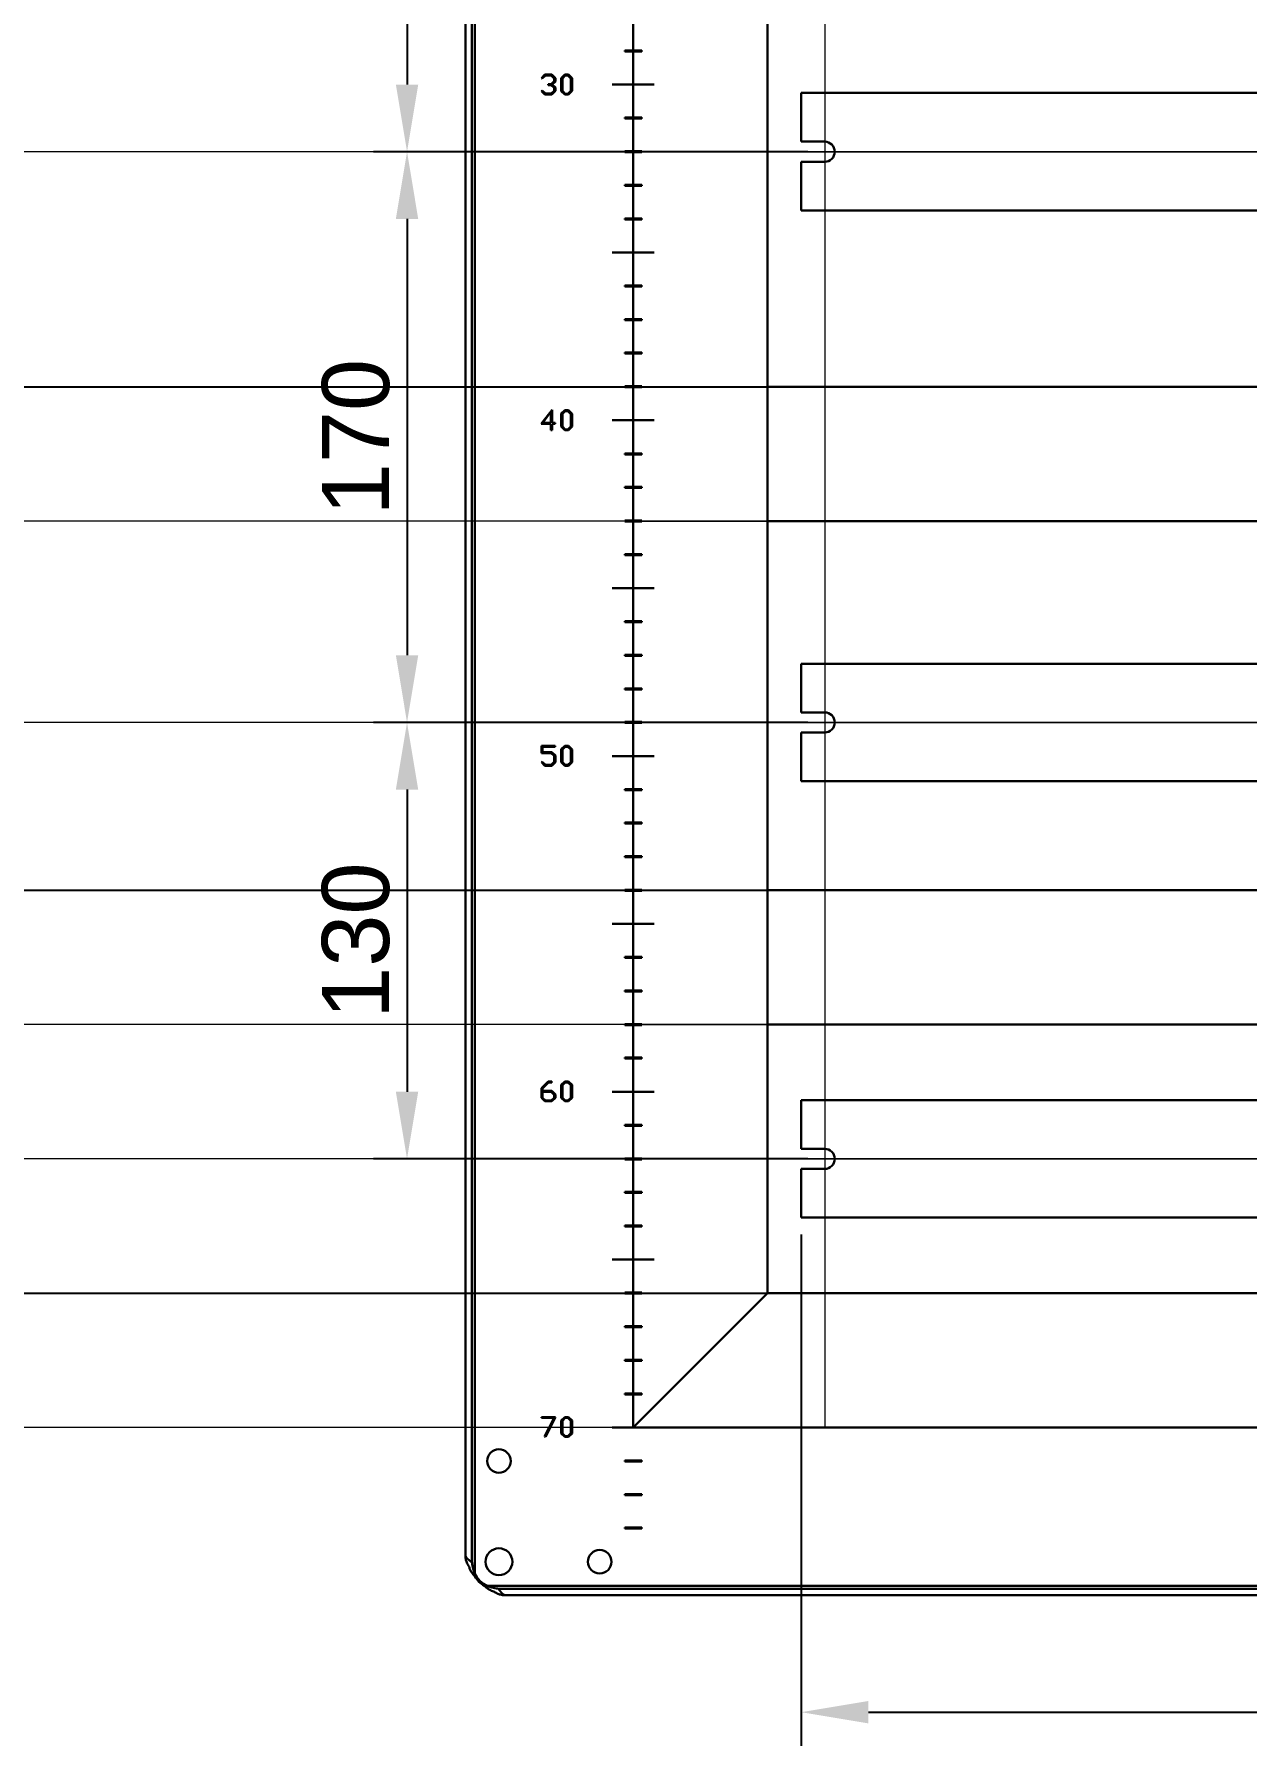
# Model space of a CAD drawing. Header units: millimetres. Extents: x 0 to 53000, y -591 to 24400.
# Drawn here: x 989 to 1350, y 2430 to 2940 of the extents above; entities that cross this region are included whole.
import ezdxf

# ---------------------------------------------------------------- set-up
doc = ezdxf.new("R2010")
doc.units = ezdxf.units.MM
doc.layers.add('КК перф 40х60', color=6, linetype='Continuous', lineweight=30)
doc.layers.add('Основная', color=7, linetype='Continuous', lineweight=30)
doc.layers.add('Привязки', color=2, linetype='Continuous', lineweight=0, plot=False, transparency=0.8)
doc.layers.add('размеры', color=3, linetype='Continuous')
doc.styles.get("Standard").update_dxf_attribs({"font": 'arial.ttf'})
doc.dimstyles.new('ISO2', dxfattribs={"dimtxt": 20, "dimasz": 20, "dimexe": 10, "dimexo": 5, "dimgap": 5, "dimtad": 1, "dimdec": 4, "dimdsep": 46, "dimlunit": 6, "dimtxsty": 'Standard', "dimcen": 20, "dimadec": 0, "dimazin": 0, "dimtfac": 1, "dimtdec": 4, "dimtmove": 0, "dimatfit": 3, "dimfxl": 1, "dimtolj": 1, "dimtzin": 0, "dimarcsym": 0})

# ---------------------------------------------------------------- blocks, each defined once
blk = doc.blocks.new('*D137')
at = {"layer": 'Defpoints', "color": 0, "transparency": 16777216}
for p in [(1224.37, 3075), (1100, 2905), (1224.37, 2905)]:
    blk.add_point(p, dxfattribs=at)
at = {"layer": 'размеры', "color": 0, "lineweight": -2, "transparency": 16777216}
for p, q in [((1219.37, 3075), (1090, 3075)), ((1100, 3055), (1100, 2925)), ((1219.37, 2905), (1090, 2905))]:
    blk.add_line(p, q, dxfattribs=at)
at = {"layer": 'размеры', "color": 0, "transparency": 16777216}
for points in [[(1096.67, 3055), (1103.33, 3055), (1100, 3075)], [(1096.67, 2925), (1103.33, 2925), (1100, 2905)]]:
    blk.add_solid(points, dxfattribs=at)
at = {"layer": 'размеры', "color": 0, "transparency": 16777216, "insert": (1084.79, 2990), "char_height": 20, "attachment_point": 5, "rotation": 90}
blk.add_mtext('\\A1;170', dxfattribs=at)
blk = doc.blocks.new('*D138')
at = {"layer": 'Defpoints', "color": 0, "transparency": 16777216}
for p in [(1224.37, 2905), (1100, 2735), (1224.37, 2735)]:
    blk.add_point(p, dxfattribs=at)
at = {"layer": 'размеры', "color": 0, "lineweight": -2, "transparency": 16777216}
for p, q in [((1219.37, 2905), (1090, 2905)), ((1100, 2885), (1100, 2755)), ((1219.37, 2735), (1090, 2735))]:
    blk.add_line(p, q, dxfattribs=at)
at = {"layer": 'размеры', "color": 0, "transparency": 16777216}
for points in [[(1096.67, 2885), (1103.33, 2885), (1100, 2905)], [(1096.67, 2755), (1103.33, 2755), (1100, 2735)]]:
    blk.add_solid(points, dxfattribs=at)
at = {"layer": 'размеры', "color": 0, "transparency": 16777216, "insert": (1084.79, 2820), "char_height": 20, "attachment_point": 5, "rotation": 90}
blk.add_mtext('\\A1;170', dxfattribs=at)
blk = doc.blocks.new('*D139')
at = {"layer": 'Defpoints', "color": 0, "transparency": 16777216}
for p in [(1224.37, 2735), (1100, 2605), (1224.37, 2605)]:
    blk.add_point(p, dxfattribs=at)
at = {"layer": 'размеры', "color": 0, "lineweight": -2, "transparency": 16777216}
for p, q in [((1219.37, 2735), (1090, 2735)), ((1100, 2715), (1100, 2625)), ((1219.37, 2605), (1090, 2605))]:
    blk.add_line(p, q, dxfattribs=at)
at = {"layer": 'размеры', "color": 0, "transparency": 16777216}
for points in [[(1096.67, 2715), (1103.33, 2715), (1100, 2735)], [(1096.67, 2625), (1103.33, 2625), (1100, 2605)]]:
    blk.add_solid(points, dxfattribs=at)
at = {"layer": 'размеры', "color": 0, "transparency": 16777216, "insert": (1084.78, 2670), "char_height": 20, "attachment_point": 5, "rotation": 90}
blk.add_mtext('\\A1;130', dxfattribs=at)
blk = doc.blocks.new('*D141')
at = {"layer": 'Defpoints', "color": 0, "transparency": 16777216}
for p in [(1617.37, 3015), (0, 2835), (1700, 2835)]:
    blk.add_point(p, dxfattribs=at)
at = {"layer": 'размеры', "color": 0, "lineweight": -2, "transparency": 16777216}
for p, q in [((1622.37, 3015), (1710, 3015)), ((1700, 2995), (1700, 2855)), ((5, 2835), (1710, 2835))]:
    blk.add_line(p, q, dxfattribs=at)
at = {"layer": 'размеры', "color": 0, "transparency": 16777216}
for points in [[(1696.67, 2995), (1703.33, 2995), (1700, 3015)], [(1696.67, 2855), (1703.33, 2855), (1700, 2835)]]:
    blk.add_solid(points, dxfattribs=at)
at = {"layer": 'размеры', "color": 0, "transparency": 16777216, "insert": (1684.79, 2925), "char_height": 20, "attachment_point": 5, "rotation": 90}
blk.add_mtext('\\A1;180', dxfattribs=at)
blk = doc.blocks.new('*D142')
at = {"layer": 'Defpoints', "color": 0, "transparency": 16777216}
for p in [(1617.37, 2835), (0, 2685), (1700, 2685)]:
    blk.add_point(p, dxfattribs=at)
at = {"layer": 'размеры', "color": 0, "lineweight": -2, "transparency": 16777216}
for p, q in [((1622.37, 2835), (1710, 2835)), ((1700, 2815), (1700, 2705)), ((5, 2685), (1710, 2685))]:
    blk.add_line(p, q, dxfattribs=at)
at = {"layer": 'размеры', "color": 0, "transparency": 16777216}
for points in [[(1696.67, 2815), (1703.33, 2815), (1700, 2835)], [(1696.67, 2705), (1703.33, 2705), (1700, 2685)]]:
    blk.add_solid(points, dxfattribs=at)
at = {"layer": 'размеры', "color": 0, "transparency": 16777216, "insert": (1684.79, 2760), "char_height": 20, "attachment_point": 5, "rotation": 90}
blk.add_mtext('\\A1;150', dxfattribs=at)
blk = doc.blocks.new('*D143')
at = {"layer": 'Defpoints', "color": 0, "transparency": 16777216}
for p in [(1617.37, 2685), (0, 2565), (1700, 2565)]:
    blk.add_point(p, dxfattribs=at)
at = {"layer": 'размеры', "color": 0, "lineweight": -2, "transparency": 16777216}
for p, q in [((1622.37, 2685), (1710, 2685)), ((1700, 2665), (1700, 2585)), ((5, 2565), (1710, 2565))]:
    blk.add_line(p, q, dxfattribs=at)
at = {"layer": 'размеры', "color": 0, "transparency": 16777216}
for points in [[(1696.67, 2665), (1703.33, 2665), (1700, 2685)], [(1696.67, 2585), (1703.33, 2585), (1700, 2565)]]:
    blk.add_solid(points, dxfattribs=at)
at = {"layer": 'размеры', "color": 0, "transparency": 16777216, "insert": (1684.79, 2625), "char_height": 20, "attachment_point": 5, "rotation": 90}
blk.add_mtext('\\A1;120', dxfattribs=at)
blk = doc.blocks.new('*D144')
at = {"layer": 'Defpoints', "color": 0, "transparency": 16777216}
for p in [(1217.37, 2587.5), (1567.37, 2587.5), (1567.37, 2440.18)]:
    blk.add_point(p, dxfattribs=at)
at = {"layer": 'размеры', "color": 0, "lineweight": -2, "transparency": 16777216}
for p, q in [((1217.37, 2582.5), (1217.37, 2430.18)), ((1567.37, 2582.5), (1567.37, 2430.18)), ((1237.37, 2440.18), (1547.37, 2440.18))]:
    blk.add_line(p, q, dxfattribs=at)
at = {"layer": 'размеры', "color": 0, "transparency": 16777216}
for points in [[(1237.37, 2443.51), (1237.37, 2436.85), (1217.37, 2440.18)], [(1547.37, 2443.51), (1547.37, 2436.85), (1567.37, 2440.18)]]:
    blk.add_solid(points, dxfattribs=at)
at = {"layer": 'размеры', "color": 0, "transparency": 16777216, "insert": (1392.37, 2455.4), "char_height": 20, "attachment_point": 5}
blk.add_mtext('\\A1;350', dxfattribs=at)

msp = doc.modelspace()

# ---------------------------------------------------------------- linework, layer by layer
at = {"layer": 'КК перф 40х60'}
for p, q in [((1167.36885, 2524.99999), (1167.36885, 3175)), ((1207.36885, 3135), (1207.36885, 2564.99999)), ((1207.33585, 2935.00128), (1207.36885, 2685)), ((1207.36885, 2849.99999), (1207.36885, 2564.99999)), ((1207.33586, 2834.99999), (1577.33586, 2835.00002)), ((1207.33586, 2794.99999), (1577.33586, 2795.00002)), ((1207.36885, 2685), (1207.36885, 2565)), ((1207.36885, 2685), (1577.36885, 2685)), ((1207.36885, 2645), (1207.36885, 2685)), ((1207.36885, 2645), (1577.36885, 2645)), ((1207.36885, 2564.99999), (1167.36885, 2524.99999)), ((1207.36885, 2564.99999), (1577.36885, 2564.99999)), ((1617.36885, 2524.99999), (1167.36885, 2524.99999))]:
    msp.add_line(p, q, dxfattribs=at)
at = {"layer": 'Основная', "linetype": 'Continuous'}
for p, q in [((1120.16886, 2480.67862), (1120.16886, 3219.32137)), ((1120.16886, 2480.67862), (1120.16886, 3219.32137)), ((1117.36884, 3213.21365), (1117.36884, 2486.78634)), ((1117.36884, 3213.21365), (1117.36884, 2486.78634)), ((1117.36884, 3212.89998), (1117.36884, 2487.10001)), ((1117.36884, 3212.89998), (1117.36884, 2487.10001)), ((1119.26886, 3215.13706), (1119.26886, 2484.86292)), ((1119.26886, 3215.13706), (1119.26886, 2484.86292)), ((1169.86885, 2935.15), (1164.86884, 2935.15)), ((1164.86884, 2935.15), (1164.86884, 2934.84999)), ((1164.86884, 2934.84999), (1169.86885, 2934.84999)), ((1169.86885, 2934.84999), (1169.86885, 2935.15)), ((1141.04685, 2927.97259), (1140.02552, 2926.94074)), ((1140.02552, 2926.94074), (1140.21971, 2926.77344)), ((1140.21971, 2926.77344), (1141.20828, 2927.70001)), ((1143.11054, 2927.97259), (1141.04685, 2927.97259)), ((1141.20828, 2927.70001), (1142.94908, 2927.70001)), ((1142.94908, 2927.70001), (1143.81949, 2926.84013)), ((1144.17163, 2926.92319), (1143.11054, 2927.97259)), ((1143.81949, 2926.84013), (1143.81949, 2926.01067)), ((1144.17163, 2925.92176), (1144.17163, 2926.92319)), ((1146.96301, 2927.97259), (1145.92531, 2926.94776)), ((1145.92531, 2926.94776), (1145.92531, 2923.07657)), ((1146.27745, 2926.86236), (1147.12329, 2927.7117)), ((1146.27745, 2923.11752), (1146.27745, 2926.86236)), ((1148.07323, 2927.97259), (1146.96301, 2927.97259)), ((1147.12329, 2927.7117), (1147.91296, 2927.7117)), ((1147.91296, 2927.7117), (1148.78102, 2926.83896)), ((1149.13433, 2926.92319), (1148.07323, 2927.97259)), ((1148.78102, 2926.83896), (1148.78102, 2923.14091)), ((1149.13433, 2923.09996), (1149.13433, 2926.92319)), ((1140.2209, 2923.25205), (1140.02552, 2923.08476)), ((1140.02552, 2923.08476), (1141.04565, 2922.05759)), ((1141.20712, 2922.33018), (1140.2209, 2923.25205)), ((1141.04565, 2922.05759), (1143.1117, 2922.05759)), ((1142.94908, 2922.33018), (1141.20712, 2922.33018)), ((1141.97924, 2925.1508), (1141.97924, 2924.8747)), ((1142.94908, 2925.1508), (1141.97924, 2925.1508)), ((1141.97924, 2924.8747), (1142.94908, 2924.8747)), ((1143.81949, 2926.01067), (1142.94908, 2925.1508)), ((1142.94908, 2924.8747), (1143.81949, 2924.01834)), ((1143.81949, 2923.18537), (1142.94908, 2922.33018)), ((1143.1117, 2922.05759), (1144.17163, 2923.09996)), ((1143.24156, 2925.01392), (1144.17163, 2925.92176)), ((1144.17163, 2924.10374), (1143.24156, 2925.01392)), ((1143.81949, 2924.01834), (1143.81949, 2923.18537)), ((1144.17163, 2923.09996), (1144.17163, 2924.10374)), ((1145.92531, 2923.07657), (1146.96067, 2922.05759)), ((1147.12211, 2922.27285), (1146.27745, 2923.11752)), ((1146.96067, 2922.05759), (1148.07441, 2922.05759)), ((1147.91413, 2922.27285), (1147.12211, 2922.27285)), ((1148.78102, 2923.14091), (1147.91413, 2922.27285)), ((1148.07441, 2922.05759), (1149.13433, 2923.09996)), ((1169.86885, 2915.14999), (1164.86884, 2915.14999)), ((1164.86884, 2915.14999), (1164.86884, 2914.85)), ((1164.86884, 2914.85), (1169.86885, 2914.85)), ((1169.86885, 2914.85), (1169.86885, 2915.14999)), ((1169.86885, 2905.14999), (1164.86884, 2905.14999)), ((1164.86884, 2905.14999), (1164.86884, 2904.84999)), ((1164.86884, 2904.84999), (1169.86885, 2904.84999)), ((1169.86885, 2904.84999), (1169.86885, 2905.14999)), ((1164.86884, 2895.14999), (1164.86884, 2894.84999)), ((1169.86885, 2895.14999), (1164.86884, 2895.14999)), ((1164.86884, 2894.84999), (1169.86885, 2894.84999)), ((1169.86885, 2894.84999), (1169.86885, 2895.14999)), ((1169.86885, 2885.14999), (1164.86884, 2885.14999)), ((1164.86884, 2885.14999), (1164.86884, 2884.85)), ((1164.86884, 2884.85), (1169.86885, 2884.85)), ((1169.86885, 2884.85), (1169.86885, 2885.14999)), ((1169.86885, 2865.14999), (1164.86884, 2865.14999)), ((1164.86884, 2865.14999), (1164.86884, 2864.84999)), ((1164.86884, 2864.84999), (1169.86885, 2864.84999)), ((1169.86885, 2864.84999), (1169.86885, 2865.14999)), ((1169.86885, 2855.14999), (1164.86884, 2855.14999)), ((1164.86884, 2855.14999), (1164.86884, 2854.84999)), ((1169.86885, 2854.84999), (1169.86885, 2855.14999)), ((1164.86884, 2854.84999), (1169.86885, 2854.84999)), ((1169.86885, 2845.14999), (1164.86884, 2845.14999)), ((1164.86884, 2845.14999), (1164.86884, 2844.84999)), ((1164.86884, 2844.84999), (1169.86885, 2844.84999)), ((1169.86885, 2844.84999), (1169.86885, 2845.14999)), ((1169.86885, 2835.14999), (1164.86884, 2835.14999)), ((1164.86884, 2835.14999), (1164.86884, 2834.84999)), ((1164.86884, 2834.84999), (1169.86885, 2834.84999)), ((1169.86885, 2834.84999), (1169.86885, 2835.14999)), ((1143.21933, 2828.15113), (1139.94479, 2823.93365)), ((1140.42445, 2824.20507), (1142.86602, 2827.61298)), ((1142.86602, 2827.61298), (1142.86602, 2824.20507)), ((1143.21933, 2824.20741), (1143.21933, 2828.15113)), ((1146.96301, 2828.00139), (1145.92531, 2826.97656)), ((1145.92531, 2826.97656), (1145.92531, 2823.10537)), ((1146.27745, 2826.89115), (1147.12329, 2827.7405)), ((1146.27745, 2823.14631), (1146.27745, 2826.89115)), ((1148.07323, 2828.00139), (1146.96301, 2828.00139)), ((1147.12329, 2827.7405), (1147.91296, 2827.7405)), ((1147.91296, 2827.7405), (1148.78102, 2826.86776)), ((1149.13433, 2826.95199), (1148.07323, 2828.00139)), ((1148.78102, 2826.86776), (1148.78102, 2823.16971)), ((1149.13433, 2823.12877), (1149.13433, 2826.95199)), ((1139.94479, 2823.93365), (1142.86602, 2823.93365)), ((1142.86602, 2824.20507), (1140.42445, 2824.20507)), ((1142.86602, 2823.93365), (1142.86602, 2822.08639)), ((1142.86602, 2822.08639), (1143.21933, 2822.08639)), ((1144.10611, 2824.20741), (1143.21933, 2824.20741)), ((1143.21933, 2823.93365), (1144.10611, 2823.93365)), ((1143.21933, 2822.08639), (1143.21933, 2823.93365)), ((1144.10611, 2823.93365), (1144.10611, 2824.20741)), ((1145.92531, 2823.10537), (1146.96067, 2822.08639)), ((1147.12211, 2822.30165), (1146.27745, 2823.14631)), ((1146.96067, 2822.08639), (1148.07441, 2822.08639)), ((1147.91413, 2822.30165), (1147.12211, 2822.30165)), ((1148.78102, 2823.16971), (1147.91413, 2822.30165)), ((1148.07441, 2822.08639), (1149.13433, 2823.12877)), ((1164.86884, 2815.14999), (1164.86884, 2814.85)), ((1169.86885, 2815.14999), (1164.86884, 2815.14999)), ((1164.86884, 2814.85), (1169.86885, 2814.85)), ((1169.86885, 2814.85), (1169.86885, 2815.14999)), ((1164.86884, 2805.14999), (1164.86884, 2804.84999)), ((1169.86885, 2805.14999), (1164.86884, 2805.14999)), ((1164.86884, 2804.84999), (1169.86885, 2804.84999)), ((1169.86885, 2804.84999), (1169.86885, 2805.14999)), ((1169.86885, 2795.14999), (1164.86884, 2795.14999)), ((1164.86884, 2795.14999), (1164.86884, 2794.85)), ((1164.86884, 2794.85), (1169.86885, 2794.85)), ((1169.86885, 2794.85), (1169.86885, 2795.14999)), ((1169.86885, 2785.14999), (1164.86884, 2785.14999)), ((1164.86884, 2785.14999), (1164.86884, 2784.84999)), ((1164.86884, 2784.84999), (1169.86885, 2784.84999)), ((1169.86885, 2784.84999), (1169.86885, 2785.14999)), ((1169.86885, 2765.15), (1164.86884, 2765.15)), ((1164.86884, 2765.15), (1164.86884, 2764.84999)), ((1164.86884, 2764.84999), (1169.86885, 2764.84999)), ((1169.86885, 2764.84999), (1169.86885, 2765.15)), ((1164.86884, 2755.14999), (1164.86884, 2754.84999)), ((1169.86885, 2755.14999), (1164.86884, 2755.14999)), ((1164.86884, 2754.84999), (1169.86885, 2754.84999)), ((1169.86885, 2754.84999), (1169.86885, 2755.14999)), ((1164.86884, 2745.14999), (1164.86884, 2744.84999)), ((1169.86885, 2745.14999), (1164.86884, 2745.14999)), ((1164.86884, 2744.84999), (1169.86885, 2744.84999)), ((1169.86885, 2744.84999), (1169.86885, 2745.14999)), ((1169.86885, 2735.14999), (1164.86884, 2735.14999)), ((1164.86884, 2735.14999), (1164.86884, 2734.85)), ((1164.86884, 2734.85), (1169.86885, 2734.85)), ((1169.86885, 2734.85), (1169.86885, 2735.14999)), ((1140.01032, 2728.03018), (1140.01032, 2725.87407)), ((1144.10611, 2728.03018), (1140.01032, 2728.03018)), ((1140.36244, 2726.15835), (1140.36244, 2727.75877)), ((1140.36244, 2727.75877), (1144.10611, 2727.75877)), ((1144.10611, 2727.75877), (1144.10611, 2728.03018)), ((1146.96301, 2728.03018), (1145.92531, 2727.00536)), ((1146.27745, 2726.91995), (1147.12329, 2727.7693)), ((1148.07323, 2728.03018), (1146.96301, 2728.03018)), ((1147.12329, 2727.7693), (1147.91296, 2727.7693)), ((1147.91296, 2727.7693), (1148.78102, 2726.89655)), ((1149.13433, 2726.98078), (1148.07323, 2728.03018)), ((1140.01032, 2725.87407), (1142.94908, 2725.87407)), ((1140.2209, 2723.30965), (1140.02552, 2723.14236)), ((1140.02552, 2723.14236), (1141.04565, 2722.11519)), ((1141.20712, 2722.38778), (1140.2209, 2723.30965)), ((1143.11288, 2726.15835), (1140.36244, 2726.15835)), ((1142.94908, 2725.87407), (1143.81949, 2725.0177)), ((1143.81949, 2723.24297), (1142.94908, 2722.38778)), ((1143.1117, 2722.11519), (1144.17163, 2723.15991)), ((1144.17163, 2725.11012), (1143.11288, 2726.15835)), ((1143.81949, 2725.0177), (1143.81949, 2723.24297)), ((1144.17163, 2723.15991), (1144.17163, 2725.11012)), ((1145.92531, 2727.00536), (1145.92531, 2723.13416)), ((1145.92531, 2723.13416), (1146.96067, 2722.11519)), ((1146.27745, 2723.17511), (1146.27745, 2726.91995)), ((1147.12211, 2722.33045), (1146.27745, 2723.17511)), ((1148.78102, 2723.1985), (1147.91413, 2722.33045)), ((1148.07441, 2722.11519), (1149.13433, 2723.15755)), ((1148.78102, 2726.89655), (1148.78102, 2723.1985)), ((1149.13433, 2723.15755), (1149.13433, 2726.98078)), ((1141.04565, 2722.11519), (1143.1117, 2722.11519)), ((1142.94908, 2722.38778), (1141.20712, 2722.38778)), ((1146.96067, 2722.11519), (1148.07441, 2722.11519)), ((1147.91413, 2722.33045), (1147.12211, 2722.33045)), ((1164.86884, 2715.15), (1164.86884, 2714.84999)), ((1169.86885, 2715.15), (1164.86884, 2715.15)), ((1164.86884, 2714.84999), (1169.86885, 2714.84999)), ((1169.86885, 2714.84999), (1169.86885, 2715.15)), ((1169.86885, 2705.14999), (1164.86884, 2705.14999)), ((1164.86884, 2705.14999), (1164.86884, 2704.84999)), ((1164.86884, 2704.84999), (1169.86885, 2704.84999)), ((1169.86885, 2704.84999), (1169.86885, 2705.14999)), ((1164.86884, 2695.14999), (1164.86884, 2694.85)), ((1169.86885, 2695.14999), (1164.86884, 2695.14999)), ((1164.86884, 2694.85), (1169.86885, 2694.85)), ((1169.86885, 2694.85), (1169.86885, 2695.14999)), ((1169.86885, 2685.15), (1164.86884, 2685.15)), ((1164.86884, 2685.15), (1164.86884, 2684.84999)), ((1164.86884, 2684.84999), (1169.86885, 2684.84999)), ((1169.86885, 2684.84999), (1169.86885, 2685.15)), ((1164.86884, 2665.14999), (1164.86884, 2664.85)), ((1169.86885, 2665.14999), (1164.86884, 2665.14999)), ((1164.86884, 2664.85), (1169.86885, 2664.85)), ((1169.86885, 2664.85), (1169.86885, 2665.14999)), ((1169.86885, 2655.15), (1164.86884, 2655.15)), ((1164.86884, 2655.15), (1164.86884, 2654.84999)), ((1164.86884, 2654.84999), (1169.86885, 2654.84999)), ((1169.86885, 2654.84999), (1169.86885, 2655.15)), ((1164.86884, 2645.14999), (1164.86884, 2644.85)), ((1169.86885, 2645.14999), (1164.86884, 2645.14999)), ((1164.86884, 2644.85), (1169.86885, 2644.85)), ((1169.86885, 2644.85), (1169.86885, 2645.14999)), ((1164.86884, 2635.15), (1164.86884, 2634.85)), ((1169.86885, 2635.15), (1164.86884, 2635.15)), ((1164.86884, 2634.85), (1169.86885, 2634.85)), ((1169.86885, 2634.85), (1169.86885, 2635.15)), ((1142.00147, 2628.05898), (1140.01032, 2626.09707)), ((1140.01032, 2626.09707), (1140.01032, 2623.16296)), ((1140.36244, 2626.00698), (1142.16175, 2627.7864)), ((1140.36244, 2625.2372), (1140.36244, 2626.00698)), ((1143.15265, 2628.05898), (1142.00147, 2628.05898)), ((1142.16175, 2627.7864), (1143.15265, 2627.7864)), ((1143.15265, 2627.7864), (1143.15265, 2628.05898)), ((1146.96301, 2628.05898), (1145.92531, 2627.03416)), ((1145.92531, 2627.03416), (1145.92531, 2623.16296)), ((1146.27745, 2626.94874), (1147.12329, 2627.7981)), ((1146.27745, 2623.2039), (1146.27745, 2626.94874)), ((1148.07323, 2628.05898), (1146.96301, 2628.05898)), ((1147.12329, 2627.7981), (1147.91296, 2627.7981)), ((1147.91296, 2627.7981), (1148.78102, 2626.92535)), ((1149.13433, 2627.00959), (1148.07323, 2628.05898)), ((1148.78102, 2626.92535), (1148.78102, 2623.22731)), ((1149.13433, 2623.18636), (1149.13433, 2627.00959)), ((1140.01032, 2623.16296), (1141.04565, 2622.14398)), ((1143.11054, 2625.2372), (1140.36244, 2625.2372)), ((1140.36244, 2623.2039), (1140.36244, 2624.9377)), ((1140.36244, 2624.9377), (1142.94674, 2624.9377)), ((1141.20712, 2622.35925), (1140.36244, 2623.2039)), ((1141.04565, 2622.14398), (1143.1117, 2622.14398)), ((1142.94792, 2622.35925), (1141.20712, 2622.35925)), ((1142.94674, 2624.9377), (1143.81949, 2624.06963)), ((1143.81949, 2623.22731), (1142.94792, 2622.35925)), ((1144.17163, 2624.19014), (1143.11054, 2625.2372)), ((1143.1117, 2622.14398), (1144.17163, 2623.18636)), ((1143.81949, 2624.06963), (1143.81949, 2623.22731)), ((1144.17163, 2623.18636), (1144.17163, 2624.19014)), ((1145.92531, 2623.16296), (1146.96067, 2622.14398)), ((1147.12211, 2622.35925), (1146.27745, 2623.2039)), ((1146.96067, 2622.14398), (1148.07441, 2622.14398)), ((1147.91413, 2622.35925), (1147.12211, 2622.35925)), ((1148.78102, 2623.22731), (1147.91413, 2622.35925)), ((1148.07441, 2622.14398), (1149.13433, 2623.18636)), ((1164.86884, 2615.14999), (1164.86884, 2614.85)), ((1169.86885, 2615.14999), (1164.86884, 2615.14999)), ((1164.86884, 2614.85), (1169.86885, 2614.85)), ((1169.86885, 2614.85), (1169.86885, 2615.14999)), ((1164.86884, 2605.15), (1164.86884, 2604.84999)), ((1169.86885, 2605.15), (1164.86884, 2605.15)), ((1164.86884, 2604.84999), (1169.86885, 2604.84999)), ((1169.86885, 2604.84999), (1169.86885, 2605.15)), ((1164.86884, 2595.14999), (1164.86884, 2594.85)), ((1169.86885, 2595.14999), (1164.86884, 2595.14999)), ((1169.86885, 2594.85), (1169.86885, 2595.14999)), ((1164.86884, 2594.85), (1169.86885, 2594.85)), ((1169.86885, 2585.15), (1164.86884, 2585.15)), ((1164.86884, 2585.15), (1164.86884, 2584.84998)), ((1164.86884, 2584.84998), (1169.86885, 2584.84998)), ((1169.86885, 2584.84998), (1169.86885, 2585.15)), ((1164.86884, 2565.14999), (1164.86884, 2564.85)), ((1169.86885, 2565.14999), (1164.86884, 2565.14999)), ((1164.86884, 2564.85), (1169.86885, 2564.85)), ((1169.86885, 2564.85), (1169.86885, 2565.14999)), ((1164.86884, 2555.15), (1164.86884, 2554.84998)), ((1169.86885, 2555.15), (1164.86884, 2555.15)), ((1164.86884, 2554.84998), (1169.86885, 2554.84998)), ((1169.86885, 2554.84998), (1169.86885, 2555.15)), ((1164.86884, 2545.14998), (1164.86884, 2544.84999)), ((1169.86885, 2545.14998), (1164.86884, 2545.14998)), ((1164.86884, 2544.84999), (1169.86885, 2544.84999)), ((1169.86885, 2544.84999), (1169.86885, 2545.14998)), ((1164.86884, 2535.14999), (1164.86884, 2534.85)), ((1169.86885, 2535.14999), (1164.86884, 2535.14999)), ((1164.86884, 2534.85), (1169.86885, 2534.85)), ((1169.86885, 2534.85), (1169.86885, 2535.14999)), ((1144.2114, 2528.08776), (1140.07231, 2528.08776)), ((1140.07231, 2528.08776), (1140.07231, 2527.81519)), ((1140.07231, 2527.81519), (1143.78088, 2527.81519)), ((1143.78088, 2527.81519), (1140.97079, 2522.27923)), ((1141.23636, 2522.17278), (1144.2114, 2528.08776)), ((1146.96301, 2528.08776), (1145.92531, 2527.06295)), ((1145.92531, 2527.06295), (1145.92531, 2523.19175)), ((1146.27745, 2526.97754), (1147.12329, 2527.82691)), ((1146.27745, 2523.2327), (1146.27745, 2526.97754)), ((1148.07323, 2528.08776), (1146.96301, 2528.08776)), ((1147.12329, 2527.82691), (1147.91296, 2527.82691)), ((1147.91296, 2527.82691), (1148.78102, 2526.95414)), ((1149.13433, 2527.0384), (1148.07323, 2528.08776)), ((1148.78102, 2526.95414), (1148.78102, 2523.25609)), ((1149.13433, 2523.21514), (1149.13433, 2527.0384)), ((1140.97079, 2522.27923), (1141.23636, 2522.17278)), ((1145.92531, 2523.19175), (1146.96067, 2522.17278)), ((1147.12211, 2522.38804), (1146.27745, 2523.2327)), ((1146.96067, 2522.17278), (1148.07441, 2522.17278)), ((1147.91413, 2522.38804), (1147.12211, 2522.38804)), ((1148.78102, 2523.25609), (1147.91413, 2522.38804)), ((1148.07441, 2522.17278), (1149.13433, 2523.21514)), ((1164.86884, 2515.14998), (1164.86884, 2514.84999)), ((1169.86885, 2515.14998), (1164.86884, 2515.14998)), ((1164.86884, 2514.84999), (1169.86885, 2514.84999)), ((1169.86885, 2514.84999), (1169.86885, 2515.14998)), ((1164.86884, 2505.14999), (1164.86884, 2504.85)), ((1169.86885, 2505.14999), (1164.86884, 2505.14999)), ((1164.86884, 2504.85), (1169.86885, 2504.85)), ((1169.86885, 2504.85), (1169.86885, 2505.14999)), ((1164.86884, 2495.15), (1164.86884, 2494.84998)), ((1169.86885, 2495.15), (1164.86884, 2495.15)), ((1164.86884, 2494.84998), (1169.86885, 2494.84998)), ((1169.86885, 2494.84998), (1169.86885, 2495.15)), ((1661.6902, 2477.79998), (1123.04749, 2477.79998)), ((1661.6902, 2477.79998), (1123.04749, 2477.79998)), ((1127.2318, 2476.89998), (1657.50589, 2476.89998)), ((1127.2318, 2476.89998), (1657.50589, 2476.89998)), ((1129.15518, 2474.99999), (1655.58251, 2474.99999)), ((1129.15518, 2474.99999), (1655.58251, 2474.99999)), ((1129.46885, 2474.99999), (1655.27856, 2474.99999)), ((1129.46885, 2474.99999), (1655.27856, 2474.99999))]:
    msp.add_line(p, q, dxfattribs=at)
at = {"layer": 'Основная'}
for p, q in [((1167.36884, 2849.99999), (1167.36884, 3175)), ((1161.11884, 2924.99999), (1173.61885, 2924.99999)), ((1217.36884, 2922.49999), (1217.36884, 2907.99999)), ((1567.36884, 2922.49998), (1217.36884, 2922.49998)), ((1224.36884, 2907.99999), (1217.36884, 2907.99999)), ((1217.36884, 2901.99999), (1224.36884, 2901.99999)), ((1217.36884, 2887.49999), (1217.36884, 2901.99999)), ((1227.36884, 2904.99999), (1227.36884, 2904.99999)), ((1217.36884, 2887.49998), (1567.36884, 2887.49998)), ((1161.11884, 2874.99999), (1173.61885, 2874.99999)), ((1161.11885, 2824.99999), (1173.61885, 2824.99999)), ((1161.11885, 2774.99999), (1173.61885, 2774.99999)), ((1217.36884, 2752.5), (1217.36884, 2738)), ((1567.36884, 2752.49999), (1217.36884, 2752.49998)), ((1224.36884, 2738), (1217.36884, 2738)), ((1227.36884, 2735), (1227.36884, 2735)), ((1217.36884, 2732), (1224.36884, 2732)), ((1217.36884, 2717.5), (1217.36884, 2732)), ((1161.11884, 2725), (1173.61885, 2725)), ((1217.36884, 2717.49998), (1567.36884, 2717.49998)), ((1161.11884, 2675), (1173.61885, 2675)), ((1161.11884, 2625), (1173.61885, 2625)), ((1217.36884, 2622.5), (1217.36884, 2608)), ((1217.36884, 2622.5), (1567.36884, 2622.5)), ((1217.36884, 2622.5), (1217.36884, 2608)), ((1224.36884, 2608), (1217.36884, 2608)), ((1224.36884, 2608), (1217.36884, 2608)), ((1217.36884, 2602), (1217.36884, 2587.5)), ((1217.36884, 2602), (1224.36884, 2602)), ((1217.36884, 2602), (1224.36884, 2602)), ((1217.36884, 2587.5), (1217.36884, 2602)), ((1227.36884, 2605), (1227.36884, 2605)), ((1227.36884, 2605), (1227.36884, 2605)), ((1217.36884, 2587.5), (1567.36884, 2587.5)), ((1161.11884, 2575), (1173.61885, 2575)), ((1161.11884, 2525), (1173.61885, 2525)), ((1161.11885, 2474.99999), (1173.61885, 2474.99999))]:
    msp.add_line(p, q, dxfattribs=at)
at = {"layer": 'Основная', "linetype": 'Continuous'}
for centre, radius in [((1127.36885, 2514.99999), 3.5), ((1127.36885, 2514.99999), 3.5), ((1127.36885, 2484.99999), 4), ((1127.36885, 2484.99999), 4), ((1127.36885, 2484.99999), 4), ((1127.36885, 2484.99999), 4), ((1157.36885, 2484.99999), 3.5), ((1157.36885, 2484.99999), 3.5)]:
    msp.add_circle(centre, radius, dxfattribs=at)
at = {"layer": 'Основная'}
for centre, start, end in [((1224.36884, 2904.99999), 0, 90), ((1224.36884, 2904.99999), 270, 0), ((1224.36884, 2735), 0, 90), ((1224.36884, 2735), 270, 0), ((1224.36884, 2605), 0, 90), ((1224.36884, 2605), 0, 90), ((1224.36884, 2605), 270, 0), ((1224.36884, 2605), 270, 0)]:
    msp.add_arc(centre, 3, start, end, dxfattribs=at)
at = {"layer": 'Основная', "linetype": 'Continuous'}
for centre, radius, start, end in [((1117.40641, 2484.134), 2, 4.9680091, 21.3748278), ((1117.40641, 2484.134), 2, 4.9680091, 21.3748278), ((1127.36885, 2484.99999), 8, 184.9680091, 265.0319909), ((1127.36885, 2484.99999), 8, 184.9680091, 265.0319909), ((1127.07885, 2484.70999), 8, 210.2597234, 239.7402766), ((1127.07885, 2484.70999), 8, 210.2597234, 239.7402766), ((1126.50285, 2475.03756), 2, 68.6251722, 85.0319909), ((1126.50285, 2475.03756), 2, 68.6251722, 85.0319909)]:
    msp.add_arc(centre, radius, start, end, dxfattribs=at)
for points, knots in [([(1117.36884, 2487.10001), (1117.37049, 2487.05414), (1117.37295, 2486.98535), (1117.38808, 2486.89365), (1117.40345, 2486.82491), (1117.42322, 2486.75614), (1117.44732, 2486.68743), (1117.47564, 2486.61867), (1117.50813, 2486.54991), (1117.54476, 2486.48116), (1117.58535, 2486.41241), (1117.6299, 2486.34365), (1117.67826, 2486.27493), (1117.73035, 2486.20618), (1117.78597, 2486.13742), (1117.84509, 2486.06866), (1117.90753, 2485.99995), (1117.97312, 2485.93118), (1118.04172, 2485.86244), (1118.11318, 2485.79368), (1118.18735, 2485.72493), (1118.26405, 2485.6562), (1118.34307, 2485.58745), (1118.42426, 2485.5187), (1118.50738, 2485.44993), (1118.59231, 2485.38119), (1118.67882, 2485.31245), (1118.7667, 2485.24372), (1118.85573, 2485.17495), (1118.94574, 2485.1062), (1119.03651, 2485.03745), (1119.14421, 2484.95638), (1119.22182, 2484.89819), (1119.26886, 2484.86292)], [0, 0, 0, 0, 0.061498543, 0.092230034, 0.122963653, 0.153694826, 0.184424014, 0.215156992, 0.24588818, 0.276621602, 0.307353204, 0.33808582, 0.368813257, 0.399548385, 0.430278754, 0.461013209, 0.491742599, 0.522473549, 0.553205094, 0.583935771, 0.614670668, 0.645398609, 0.676133376, 0.706866169, 0.737592669, 0.768328797, 0.799054511, 0.829790829, 0.860519078, 0.891252103, 0.921989725, 0.952715178, 1, 1, 1, 1]), ([(1117.36884, 2487.10001), (1117.37049, 2487.05414), (1117.37295, 2486.98535), (1117.38808, 2486.89365), (1117.40345, 2486.82491), (1117.42322, 2486.75614), (1117.44732, 2486.68743), (1117.47564, 2486.61867), (1117.50813, 2486.54991), (1117.54476, 2486.48116), (1117.58535, 2486.41241), (1117.6299, 2486.34365), (1117.67826, 2486.27493), (1117.73035, 2486.20618), (1117.78597, 2486.13742), (1117.84509, 2486.06866), (1117.90753, 2485.99995), (1117.97312, 2485.93118), (1118.04172, 2485.86244), (1118.11318, 2485.79368), (1118.18735, 2485.72493), (1118.26405, 2485.6562), (1118.34307, 2485.58745), (1118.42426, 2485.5187), (1118.50738, 2485.44993), (1118.59231, 2485.38119), (1118.67882, 2485.31245), (1118.7667, 2485.24372), (1118.85573, 2485.17495), (1118.94574, 2485.1062), (1119.03651, 2485.03745), (1119.14421, 2484.95638), (1119.22182, 2484.89819), (1119.26886, 2484.86292)], [0, 0, 0, 0, 0.061498543, 0.092230034, 0.122963653, 0.153694826, 0.184424014, 0.215156992, 0.24588818, 0.276621602, 0.307353204, 0.33808582, 0.368813257, 0.399548385, 0.430278754, 0.461013209, 0.491742599, 0.522473549, 0.553205094, 0.583935771, 0.614670668, 0.645398609, 0.676133376, 0.706866169, 0.737592669, 0.768328797, 0.799054511, 0.829790829, 0.860519078, 0.891252103, 0.921989725, 0.952715178, 1, 1, 1, 1]), ([(1117.36884, 2486.78634), (1117.38956, 2486.45808), (1117.43096, 2485.8021), (1117.77897, 2484.6908), (1118.22136, 2483.90631), (1118.47868, 2483.45)], [0, 0, 0, 0, 0.295274012, 0.590081249, 1, 1, 1, 1]), ([(1117.36884, 2486.78634), (1117.38956, 2486.45808), (1117.43096, 2485.8021), (1117.77897, 2484.6908), (1118.22136, 2483.90631), (1118.47868, 2483.45)], [0, 0, 0, 0, 0.295274012, 0.590081249, 1, 1, 1, 1]), ([(1118.47868, 2483.45), (1118.58161, 2483.17032), (1118.78753, 2482.61079), (1119.31136, 2481.65817), (1119.84137, 2481.05272), (1120.16886, 2480.67862)], [0, 0, 0, 0, 0.276354543, 0.552872634, 1, 1, 1, 1]), ([(1118.47868, 2483.45), (1118.58161, 2483.17032), (1118.78753, 2482.61079), (1119.31136, 2481.65817), (1119.84137, 2481.05272), (1120.16886, 2480.67862)], [0, 0, 0, 0, 0.276354543, 0.552872634, 1, 1, 1, 1]), ([(1123.04749, 2477.79998), (1123.27787, 2477.59889), (1123.73854, 2477.19679), (1124.63358, 2476.5642), (1125.36541, 2476.28364), (1125.81884, 2476.1098)], [0, 0, 0, 0, 0.275656821, 0.551208631, 1, 1, 1, 1]), ([(1123.04749, 2477.79998), (1123.27787, 2477.59889), (1123.73854, 2477.19679), (1124.63358, 2476.5642), (1125.36541, 2476.28364), (1125.81884, 2476.1098)], [0, 0, 0, 0, 0.275656821, 0.551208631, 1, 1, 1, 1]), ([(1125.81884, 2476.1098), (1126.14709, 2475.92023), (1126.80308, 2475.54137), (1127.91438, 2475.10615), (1128.69887, 2475.03903), (1129.15518, 2474.99999)], [0, 0, 0, 0, 0.295273902, 0.590081419, 1, 1, 1, 1]), ([(1125.81884, 2476.1098), (1126.14709, 2475.92023), (1126.80308, 2475.54137), (1127.91438, 2475.10615), (1128.69887, 2475.03903), (1129.15518, 2474.99999)], [0, 0, 0, 0, 0.295273902, 0.590081419, 1, 1, 1, 1]), ([(1127.2318, 2476.89998), (1127.27767, 2476.83879), (1127.34645, 2476.74702), (1127.43813, 2476.62556), (1127.50687, 2476.53512), (1127.57563, 2476.44553), (1127.64438, 2476.35701), (1127.71314, 2476.26975), (1127.78185, 2476.18393), (1127.85063, 2476.09984), (1127.91936, 2476.01755), (1127.98813, 2475.93735), (1128.05688, 2475.8594), (1128.12559, 2475.78383), (1128.19436, 2475.71092), (1128.26311, 2475.64073), (1128.33186, 2475.5735), (1128.40062, 2475.50938), (1128.46934, 2475.44846), (1128.53809, 2475.39092), (1128.60685, 2475.33693), (1128.67561, 2475.28658), (1128.74431, 2475.23993), (1128.81309, 2475.19723), (1128.88183, 2475.15842), (1128.95059, 2475.12374), (1129.01935, 2475.09313), (1129.08806, 2475.06679), (1129.15683, 2475.04469), (1129.22558, 2475.02691), (1129.29433, 2475.01356), (1129.37542, 2475.0026), (1129.4336, 2475.00098), (1129.46885, 2474.99999)], [0, 0, 0, 0, 0.061497312, 0.0922201247, 0.1229569243, 0.1536903006, 0.1844210751, 0.2151543511, 0.2458846009, 0.2766126493, 0.3073502645, 0.3380817817, 0.3688151523, 0.3995443797, 0.4302754144, 0.4610095237, 0.4917417453, 0.5224730184, 0.5532012646, 0.583936492, 0.6146685132, 0.6453997904, 0.6761311233, 0.7068613112, 0.7375959304, 0.7683281876, 0.799061566, 0.8297894087, 0.8605210581, 0.8912540723, 0.9219874824, 0.9527210506, 1, 1, 1, 1]), ([(1127.2318, 2476.89998), (1127.27767, 2476.83879), (1127.34645, 2476.74702), (1127.43813, 2476.62556), (1127.50687, 2476.53512), (1127.57563, 2476.44553), (1127.64438, 2476.35701), (1127.71314, 2476.26975), (1127.78185, 2476.18393), (1127.85063, 2476.09984), (1127.91936, 2476.01755), (1127.98813, 2475.93735), (1128.05688, 2475.8594), (1128.12559, 2475.78383), (1128.19436, 2475.71092), (1128.26311, 2475.64073), (1128.33186, 2475.5735), (1128.40062, 2475.50938), (1128.46934, 2475.44846), (1128.53809, 2475.39092), (1128.60685, 2475.33693), (1128.67561, 2475.28658), (1128.74431, 2475.23993), (1128.81309, 2475.19723), (1128.88183, 2475.15842), (1128.95059, 2475.12374), (1129.01935, 2475.09313), (1129.08806, 2475.06679), (1129.15683, 2475.04469), (1129.22558, 2475.02691), (1129.29433, 2475.01356), (1129.37542, 2475.0026), (1129.4336, 2475.00098), (1129.46885, 2474.99999)], [0, 0, 0, 0, 0.061497312, 0.0922201247, 0.1229569243, 0.1536903006, 0.1844210751, 0.2151543511, 0.2458846009, 0.2766126493, 0.3073502645, 0.3380817817, 0.3688151523, 0.3995443797, 0.4302754144, 0.4610095237, 0.4917417453, 0.5224730184, 0.5532012646, 0.583936492, 0.6146685132, 0.6453997904, 0.6761311233, 0.7068613112, 0.7375959304, 0.7683281876, 0.799061566, 0.8297894087, 0.8605210581, 0.8912540723, 0.9219874824, 0.9527210506, 1, 1, 1, 1])]:
    msp.add_open_spline(points, degree=3, knots=knots, dxfattribs=at)
at = {"layer": 'Привязки'}
for p, q in [((1224.36884, 3135), (1224.36884, 2524.99999)), ((3873, 2904.99999), (371.49998, 2904.99999)), ((1169.86885, 2904.99999), (1614.86884, 2904.99999)), ((3873, 2834.99999), (371.49998, 2834.99999)), ((1169.86885, 2834.99999), (1614.86884, 2834.99999)), ((3873, 2794.99999), (371.49998, 2794.99999)), ((1169.86885, 2794.99999), (1614.86884, 2794.99999)), ((3873, 2735), (371.49998, 2735)), ((1169.86885, 2735), (1614.86884, 2735)), ((3873, 2685), (371.49998, 2685)), ((1169.86885, 2685), (1614.86884, 2685)), ((3873, 2645), (371.49998, 2645)), ((1169.86885, 2645), (1614.86884, 2645)), ((3873, 2605), (371.49998, 2605)), ((1169.86885, 2605), (1614.86884, 2605)), ((1224.36884, 2605), (1560.36884, 2605)), ((3873, 2565), (371.49998, 2565)), ((3873, 2525), (371.49998, 2525))]:
    msp.add_line(p, q, dxfattribs=at)

# ---------------------------------------------------------------- dimensions: what is measured, and where the dimension line sits
at = {"layer": 'размеры'}
for base, p1, p2, picture, middle in [((1100, 2904.99999), (1224.36884, 3075), (1224.36884, 2904.99999), '*D137', (1084.78854, 2989.99999)), ((1700, 2834.99999), (1617.36885, 3014.99999), (0, 2834.99999), '*D141', (1684.78854, 2924.99999)), ((1100, 2735), (1224.36884, 2904.99999), (1224.36884, 2735), '*D138', (1084.78854, 2819.99999)), ((1700, 2685), (1617.36885, 2834.99999), (0, 2685), '*D142', (1684.78854, 2759.99999)), ((1700, 2565), (1617.36885, 2685), (0, 2565), '*D143', (1684.78854, 2625))]:
    dim = msp.add_linear_dim(base=base, p1=p1, p2=p2, angle=90, dimstyle='ISO2', dxfattribs=at)
    dim.commit()
    dim.dimension.update_dxf_attribs({"geometry": picture, "text_midpoint": middle})
dim = msp.add_aligned_dim(p1=(1224.36884, 2735), p2=(1224.36884, 2605), distance=-124.36884, dimstyle='ISO2', dxfattribs=at)
dim.commit()
dim.dimension.update_dxf_attribs({"geometry": '*D139', "text_midpoint": (1084.78172, 2670)})
dim = msp.add_linear_dim(base=(1567.36884, 2440.17854), p1=(1217.36884, 2587.5), p2=(1567.36884, 2587.5), dimstyle='ISO2', dxfattribs=at)
dim.commit()
dim.dimension.update_dxf_attribs({"geometry": '*D144', "text_midpoint": (1392.36884, 2455.39682)})

doc.saveas('drawing.dxf')
